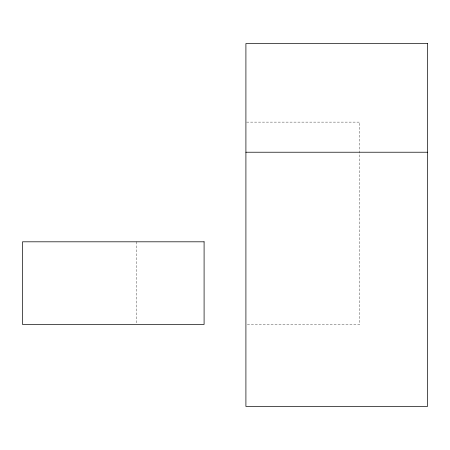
<?xml version="1.0" encoding="UTF-8"?>
<svg xmlns="http://www.w3.org/2000/svg" width="450" height="450" viewBox="0 0 450 450"><rect width="100%" height="100%" fill="white"/><g stroke="black" fill="none" stroke-linecap="round" stroke-linejoin="round"><path stroke-width="0.34" stroke-dasharray="2.25 1.69" d="M246.611 122.119L359.707 122.119L359.707 324.433L245.908 324.433M136.299 241.808L136.299 323.73"/><path stroke-width="0.67" d="M245.908 152.224L427.5 152.224M427.5 43.549L245.908 43.549L245.908 406.451L427.5 406.451L427.5 43.549M204.092 241.808L22.5 241.808L22.5 324.433L204.092 324.433L204.092 241.808"/></g></svg>
